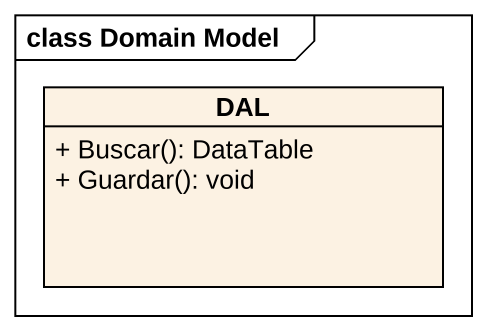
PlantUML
@startuml
mainframe class Domain Model
hide circle
hide empty members
skinparam classAttributeIconSize 0
class DAL {
  + Buscar(): DataTable
  + Guardar(): void
}
@enduml
